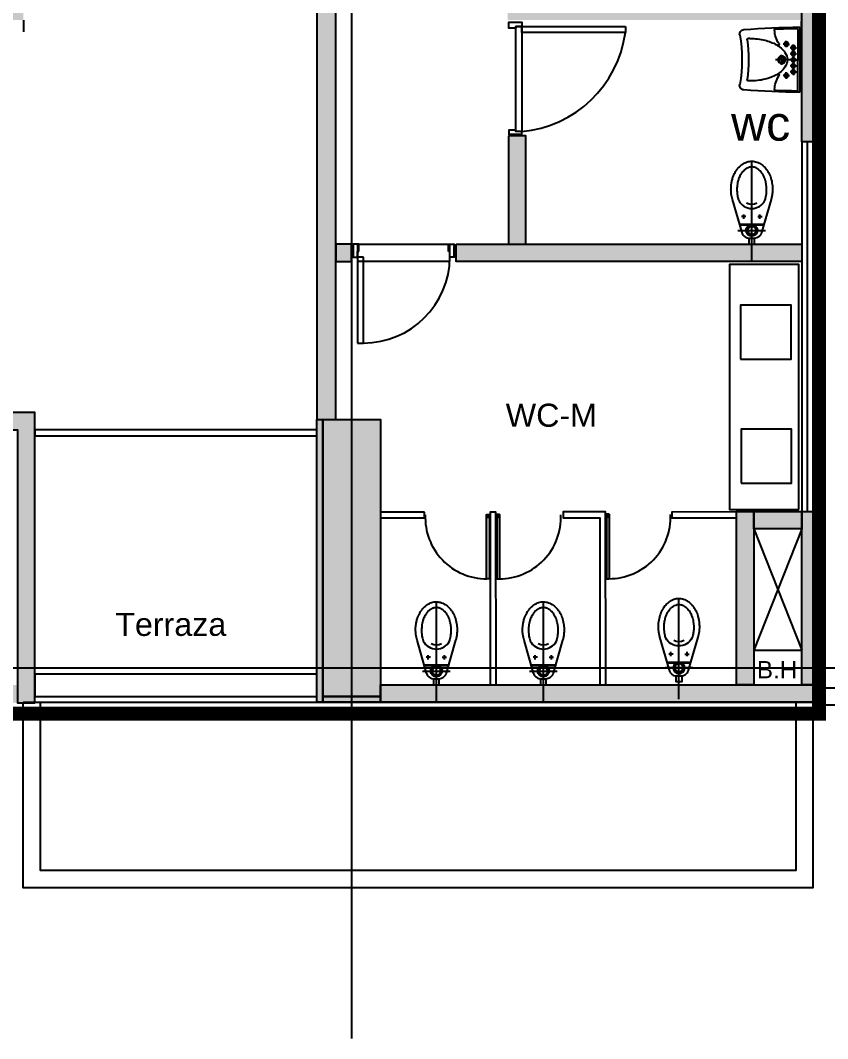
# Model space of a CAD drawing. Header units: metres. Extents: x 357 to 1031, y 43 to 2905.
# Drawn here: x 1016.62 to 1023.62, y 2472.12 to 2480.95 of the extents above; entities that cross this region are included whole.
import ezdxf
from ezdxf.lldxf.tags import DXFTag

# ---------------------------------------------------------------- set-up
doc = ezdxf.new("R2010")
doc.units = ezdxf.units.M
doc.linetypes.add('DASHED2', pattern=[9.525, 6.35, -3.175])
doc.linetypes.add('HIDDEN', pattern=[9.525, 6.35, -3.175])
doc.layers.add('-CN-GYD-TUBERIA PVC', color=96, linetype='PVC_LINE', lineweight=25)
doc.layers.add('GG_PISO 5', color=8, linetype='Continuous')
doc.layers.add('GG_PROYECCION', color=9, linetype='DASHED2')
doc.styles.get("Standard").update_dxf_attribs({"font": 'arial.ttf'})
tags = doc.linetypes.add('PVC_LINE', pattern='A,0.5,-0.2,["PVC",Standard,S=0.1,R=0,X=-0.1,Y=-0.05],-0.25', length=0.95).pattern_tags.tags
tags[6] = DXFTag(74, 10)

# ---------------------------------------------------------------- blocks, each defined once
blk = doc.blocks.new('lav discapacitados')
for p, q in [((0.1353, 0.125), (0.1353, 0.1399)), ((0.5032, 0.125), (0.5032, 0.1399)), ((0.1828, -0.19), (0.1828, -0.1617)), ((0.3192, -0.15), (0.2762, -0.1495)), ((0.3192, -0.3174), (0.3192, -0.0964)), ((0.3192, -0.15), (0.3192, -0.1217)), ((0.3192, -0.15), (0.3625, -0.1495)), ((0.3192, -0.15), (0.3192, -0.1783)), ((0.4557, -0.19), (0.4557, -0.1617)), ((0.1828, -0.19), (0.1545, -0.19)), ((0.1828, -0.19), (0.1828, -0.2183)), ((0.1828, -0.19), (0.2111, -0.19)), ((0.2148, -0.2514), (0.1865, -0.2514)), ((0.2148, -0.2514), (0.2148, -0.2231)), ((0.2148, -0.2514), (0.2431, -0.2514)), ((0.2148, -0.2514), (0.2148, -0.2797)), ((0.267, -0.2514), (0.2387, -0.2514)), ((0.267, -0.2514), (0.267, -0.2231)), ((0.267, -0.2514), (0.2953, -0.2514)), ((0.267, -0.2514), (0.267, -0.2797)), ((0.3192, -0.2514), (0.2909, -0.2514)), ((0.3192, -0.2514), (0.3192, -0.2231)), ((0.3192, -0.2514), (0.3475, -0.2514)), ((0.3192, -0.2514), (0.3192, -0.2797)), ((0.3714, -0.2514), (0.3431, -0.2514)), ((0.3714, -0.2514), (0.3714, -0.2231)), ((0.3714, -0.2514), (0.3997, -0.2514)), ((0.3714, -0.2514), (0.3714, -0.2797)), ((0.4236, -0.2514), (0.3953, -0.2514)), ((0.4236, -0.2514), (0.4236, -0.2231)), ((0.4236, -0.2514), (0.4519, -0.2514)), ((0.4236, -0.2514), (0.4236, -0.2797)), ((0.4557, -0.19), (0.4274, -0.19)), ((0.4557, -0.19), (0.484, -0.19)), ((0.4557, -0.19), (0.4557, -0.2183)), ((0.0377, -0.3074), (0.6007, -0.3074)), ((0.0583, -0.2892), (0.3192, -0.2892)), ((0.5802, -0.2892), (0.3192, -0.2892))]:
    blk.add_line(p, q)
blk.add_lwpolyline([(0.1353, 0.125, 0.057771), (0.1504, -0.0053, 0.071436), (0.1891, -0.1043, 0.106424), (0.2552, -0.1783, 0.158971), (0.3192, -0.1992, 0.158971)], format="xyb")
at = {"linetype": 'Continuous'}
for centre in [(0.1828, -0.19), (0.4557, -0.19), (0.2148, -0.2514), (0.267, -0.2514), (0.3714, -0.2514), (0.4236, -0.2514)]:
    blk.add_circle(centre, 0.0174, dxfattribs=at)
for centre, radius in [((0.3192, -0.15), 0.0325), ((0.3192, -0.15), 0.023), ((0.3192, -0.2514), 0.0174)]:
    blk.add_circle(centre, radius)
for centre, radius, start, end in [((5.7963, -0.3074), 5.7586, 175.15096, 180), ((0.0967, 0.1762), 0.0385, 79.48538, 175.15096), ((0.3192, 1.3749), 1.1807, 259.48538, 280.51462), ((0.5417, 0.1762), 0.0385, 4.84904, 100.51462), ((-5.1579, -0.3074), 5.7586, 0, 4.84904), ((0.1455, 0.1399), 0.0102, 81.99353, 180), ((0.3192, 1.3749), 1.237, 261.99353, 278.00647), ((-0.0664, 0.125), 0.5696, 346.77455, 0), ((0.4929, 0.1399), 0.0102, 0, 98.00647), ((0.1242, 0.0802), 0.3738, 330.43029, 346.77455), ((5.7963, -0.3074), 5.7483, 177.92069, 179.71619), ((0.062, -0.0992), 0.0102, 88.96035, 177.92069), ((0.0582, -0.3074), 0.2185, 56.42947, 88.96035), ((0.1846, -0.1168), 0.0102, 236.42947, 31.59131), ((0.2442, 0.0121), 0.2358, 306.13117, 330.43029), ((0.4538, -0.1168), 0.0102, 148.40869, 303.57053), ((0.5802, -0.3074), 0.2185, 91.03965, 123.57053), ((0.5765, -0.0992), 0.0102, 2.07931, 91.03965), ((-5.1579, -0.3074), 5.7483, 0.28381, 2.07931), ((0.3192, -0.0906), 0.1086, 270, 306.13117), ((0.0583, -0.2789), 0.0102, 179.71619, 270), ((0.5802, -0.2789), 0.0102, 270, 0.28381)]:
    blk.add_arc(centre, radius, start, end)

msp = doc.modelspace()

# ---------------------------------------------------------------- hatches: boundary and pattern name
at = {"layer": 'GG_PISO 5'}
h = msp.add_hatch(color=256, dxfattribs=at)
h.paths.add_polyline_path([(1003.7434, 2527.915), (1003.2434, 2527.915), (1003.2434, 2529.415), (1003.7434, 2529.415)])
h.paths.add_polyline_path([(996.2434, 2527.915), (995.7434, 2527.915), (995.7434, 2529.415), (996.2434, 2529.415)])
h.paths.add_polyline_path([(1019.741, 2527.915), (1019.241, 2527.915), (1019.241, 2529.415), (1019.741, 2529.415)])
h.paths.add_polyline_path([(1012.2434, 2527.915), (1011.7434, 2527.915), (1011.7434, 2529.415), (1012.2434, 2529.415)])
h.paths.add_polyline_path([(1020.241, 2519.3901), (1020.241, 2518.8901), (1018.741, 2518.8901), (1018.741, 2519.3901)])
h.paths.add_polyline_path([(1004.2434, 2519.3901), (1004.2434, 2518.8901), (1002.7434, 2518.8901), (1002.7434, 2519.3901)])
h.paths.add_polyline_path([(1011.2434, 2519.3901), (1011.2434, 2518.8901), (1012.7434, 2518.8901), (1012.7434, 2519.3901)])
h.paths.add_polyline_path([(995.2434, 2519.3901), (995.2434, 2518.8901), (996.7434, 2518.8901), (996.7434, 2519.3901)])
h.paths.add_polyline_path([(1020.241, 2511.3901), (1020.241, 2510.8901), (1018.741, 2510.8901), (1018.741, 2511.3901)])
h.paths.add_polyline_path([(1004.2434, 2511.3901), (1004.2434, 2510.8901), (1002.7434, 2510.8901), (1002.7434, 2511.3901)])
h.paths.add_polyline_path([(1011.2434, 2511.3901), (1011.2434, 2510.8901), (1012.7434, 2510.8901), (1012.7434, 2511.3901)])
h.paths.add_polyline_path([(995.2434, 2511.3901), (995.2434, 2510.8901), (996.7434, 2510.8901), (996.7434, 2511.3901)])
h.paths.add_polyline_path([(1020.241, 2501.2901), (1020.241, 2500.7901), (1018.741, 2500.7901), (1018.741, 2501.2901)])
h.paths.add_polyline_path([(1004.2434, 2501.2901), (1004.2434, 2500.7901), (1002.7434, 2500.7901), (1002.7434, 2501.2901)])
h.paths.add_polyline_path([(1011.2434, 2501.2901), (1011.2434, 2500.7901), (1012.7434, 2500.7901), (1012.7434, 2501.2901)])
h.paths.add_polyline_path([(995.2434, 2501.2901), (995.2434, 2500.7901), (996.7434, 2500.7901), (996.7434, 2501.2901)])
h.paths.add_polyline_path([(1020.241, 2493.2901), (1020.241, 2492.7901), (1018.741, 2492.7901), (1018.741, 2493.2901)])
h.paths.add_polyline_path([(1004.2434, 2493.2901), (1004.2434, 2492.7901), (1002.7434, 2492.7901), (1002.7434, 2493.2901)])
h.paths.add_polyline_path([(1011.2434, 2493.2901), (1011.2434, 2492.7901), (1012.7434, 2492.7901), (1012.7434, 2493.2901)])
h.paths.add_polyline_path([(995.2434, 2493.2901), (995.2434, 2492.7901), (996.7434, 2492.7901), (996.7434, 2493.2901)])
h.paths.add_polyline_path([(1012.2433, 2483.6125), (1011.7433, 2483.6125), (1011.7434, 2482.1172), (1012.2434, 2482.1172)])
h.paths.add_polyline_path([(1018.3458, 2483.6151), (1019.8458, 2483.6151), (1019.8458, 2483.1151), (1018.3458, 2483.1151)])
h.paths.add_polyline_path([(996.2434, 2482.1149), (996.2434, 2483.6149), (995.7434, 2483.6149), (995.7434, 2482.1149)])
h.paths.add_polyline_path([(1003.7434, 2482.1149), (1003.7434, 2483.6149), (1003.2434, 2483.6149), (1003.2434, 2482.1149)])
h.paths.add_polyline_path([(1019.241, 2475.0901), (1019.241, 2477.4901), (1019.741, 2477.4901), (1019.741, 2475.0901)])
h.paths.add_polyline_path([(1011.7434, 2477.4901), (1011.7434, 2475.0901), (1012.2434, 2475.0901), (1012.2434, 2477.4901)])
h.paths.add_polyline_path([(1003.2434, 2477.4901), (1003.2434, 2475.0901), (1003.7434, 2475.0901), (1003.7434, 2477.4901)])
h.paths.add_polyline_path([(996.2434, 2477.4901), (996.2434, 2475.0901), (995.7434, 2475.0901), (995.7434, 2477.4901)])
at = {"layer": 'GG_PISO 5', "ltscale": 0.03}
h = msp.add_hatch(color=256, dxfattribs=at)
h.dxf.hatch_style = 1
h.paths.add_polyline_path([(1006.8031, 2482.1149), (1006.8031, 2482.2649), (1003.7434, 2482.2652), (1003.7434, 2482.1152)])
h.paths.add_polyline_path([(1003.3934, 2477.4911), (1003.3934, 2482.1158), (1003.2434, 2482.1158), (1003.2434, 2477.8565), (1003.2434, 2477.4911)])
h.paths.add_polyline_path([(1006.803, 2478.9404), (1006.653, 2478.9404), (1006.653, 2482.1149), (1006.803, 2482.1149)])
h.paths.add_polyline_path([(1005.4027, 2479.0904), (1005.403, 2477.4008), (1005.553, 2477.4008), (1005.5528, 2479.0904)])
h.paths.add_polyline_path([(1005.553, 2477.4008), (1005.703, 2477.4011), (1005.703, 2477.5511), (1005.553, 2477.5509)])
h.paths.add_polyline_path([(1006.803, 2477.5511), (1006.653, 2477.5511), (1006.653, 2476.9014), (1006.803, 2476.9014)])
h.paths.add_polyline_path([(1006.6031, 2477.4008), (1006.653, 2477.401), (1006.653, 2477.5511), (1006.6031, 2477.5509)])
h.paths.add_polyline_path([(1006.653, 2475.7013), (1006.653, 2475.2065), (1006.8031, 2475.2065), (1006.8031, 2475.7013)])
h.paths.add_polyline_path([(1003.2434, 2475.0564), (1006.8031, 2475.0564), (1006.8031, 2475.2065), (1003.7434, 2475.2065), (1003.7434, 2475.091), (1003.2434, 2475.091)])
h.paths.add_polyline_path([(1010.1188, 2477.5511), (1010.1188, 2477.4011), (1009.5523, 2477.4011), (1009.5523, 2475.0364), (1009.4023, 2475.0364), (1009.4023, 2477.5511)])
h.paths.add_polyline_path([(1012.6712, 2477.5511), (1012.6712, 2477.4011), (1012.2434, 2477.4011), (1012.2434, 2477.491), (1011.7434, 2477.491), (1011.7434, 2477.4011), (1011.3188, 2477.4011), (1011.3188, 2477.5511)])
h.paths.add_polyline_path([(1009.5523, 2475.0364), (1016.5949, 2475.0364), (1016.5949, 2475.1891), (1009.5523, 2475.1891)])
h.paths.add_polyline_path([(1014.8703, 2477.5511), (1014.8703, 2477.401), (1013.8712, 2477.401), (1013.8712, 2477.5511)])
h.paths.add_polyline_path([(1014.2957, 2475.1891), (1014.4458, 2475.1891), (1014.4458, 2477.401), (1014.2958, 2477.401), (1014.2958, 2477.4031), (1014.2957, 2475.1891), (1014.2957, 2475.1891)])
h.paths.add_polyline_path([(1016.0703, 2477.5511), (1016.0703, 2477.401), (1016.5949, 2477.401), (1016.5949, 2475.0364), (1016.7449, 2475.0364), (1016.7449, 2477.5511)])
h.paths.add_polyline_path([(1019.741, 2475.191), (1023.5422, 2475.191), (1023.5422, 2475.041), (1019.1909, 2475.0409), (1019.1909, 2477.4901), (1019.241, 2477.4901), (1019.241, 2475.0901), (1019.741, 2475.0901)])
h.paths.add_polyline_path([(1022.9763, 2476.6947), (1022.9763, 2475.191), (1022.8262, 2475.191), (1022.8262, 2476.6947)], flags=17)
h.paths.add_polyline_path([(1022.9763, 2476.6947), (1023.3921, 2476.6947), (1023.3921, 2476.5447), (1022.9763, 2476.5446)], flags=17)
h.paths.add_polyline_path([(1023.5422, 2476.6947), (1023.5422, 2475.191), (1023.3922, 2475.191), (1023.3921, 2476.6947)])
h.paths.add_polyline_path([(1019.3545, 2477.4898), (1019.3545, 2481.1026), (1019.1909, 2481.1026), (1019.1909, 2477.4904)])
h.paths.add_polyline_path([(1020.3974, 2479.0106), (1023.3921, 2479.0106), (1023.3921, 2478.8605), (1020.3974, 2478.8605)])
h.paths.add_polyline_path([(1020.8494, 2479.9498), (1020.8494, 2479.0106), (1020.9995, 2479.0106), (1020.9995, 2479.9498)])
h.paths.add_polyline_path([(1019.4911, 2479.0106), (1019.3545, 2479.0106), (1019.3545, 2478.8605), (1019.4911, 2478.8605)])
h.paths.add_polyline_path([(1023.5422, 2481.1026), (1023.5422, 2479.8988), (1023.3922, 2479.8988), (1023.3921, 2481.1026)])
h.paths.add_polyline_path([(1020.8431, 2481.1026), (1023.3921, 2481.1027), (1023.3921, 2480.9526), (1020.8431, 2480.9526)])
h.paths.add_polyline_path([(1020.8494, 2484.871), (1020.8494, 2483.3101), (1020.9995, 2483.3101), (1020.9994, 2484.871)])
h.paths.add_polyline_path([(1022.6142, 2484.8673), (1020.8494, 2484.8712), (1020.8494, 2485.0212), (1022.6151, 2485.0171)])
h.paths.add_polyline_path([(1018.3458, 2483.6167), (1014.6943, 2483.6166), (1014.6943, 2483.4666), (1018.3458, 2483.4667)])
h.paths.add_polyline_path([(1016.6449, 2481.1026), (1016.4949, 2481.1026), (1016.4948, 2482.4277), (1016.6449, 2482.4277)])
h.paths.add_polyline_path([(1016.4949, 2482.114), (1016.4949, 2482.2641), (1015.8612, 2482.2646), (1015.8612, 2482.1146)])
h.paths.add_polyline_path([(1014.9958, 2481.1027), (1014.8457, 2481.1027), (1014.8457, 2482.1145), (1014.9957, 2482.1145)])
h.paths.add_polyline_path([(1014.4072, 2482.1143), (1014.4072, 2482.2643), (1015.0612, 2482.2646), (1015.0612, 2482.1146)])
h.paths.add_polyline_path([(1013.0434, 2482.1145), (1013.0434, 2482.2646), (1013.6072, 2482.2649), (1013.6072, 2482.1149)])
h.paths.add_polyline_path([(1013.3466, 2481.1028), (1013.1966, 2481.1028), (1013.1965, 2482.1146), (1013.3465, 2482.1146)])
h.paths.add_polyline_path([(1009.9406, 2482.1192), (1009.9406, 2482.2692), (1011.7434, 2482.2649), (1011.7434, 2482.1149)])
h.paths.add_polyline_path([(1014.6942, 2483.6167), (1014.6945, 2486.3156), (1014.8447, 2486.3156), (1014.8444, 2483.6167)])
h.paths.add_polyline_path([(1022.7422, 2486.4656), (1014.6943, 2486.4656), (1014.6943, 2486.3156), (1022.7422, 2486.3156)])
h.paths.add_polyline_path([(1009.9412, 2481.1026), (1009.9412, 2480.9526), (1016.6449, 2480.9526), (1016.6449, 2481.1026)])
at = {"layer": 'GG_PISO 5'}
h = msp.add_hatch(color=256, dxfattribs=at)
edge = h.paths.add_edge_path()
edge.add_line((1020.6853, 2476.668), (1020.6853, 2476.1143))
edge.add_arc((1020.6809, 2476.1143), 0.00439, -89.99969, 0.00031, ccw=False)
edge.add_line((1020.6809, 2476.1099), (1020.6634, 2476.1099))
edge.add_arc((1020.6634, 2476.1143), 0.00439, 180.00031, 270.00031, ccw=False)
edge.add_line((1020.659, 2476.1143), (1020.659, 2476.6636))
edge.add_arc((1020.6634, 2476.6636), 0.00439, 90.00031, 180.00031, ccw=False)
edge.add_line((1020.6634, 2476.668), (1020.6853, 2476.668))
h = msp.add_hatch(color=256, dxfattribs=at)
edge = h.paths.add_edge_path()
edge.add_line((1020.7486, 2476.6685), (1020.7486, 2476.1148))
edge.add_arc((1020.753, 2476.1148), 0.00439, 179.99969, 269.99969)
edge.add_line((1020.753, 2476.1104), (1020.7705, 2476.1104))
edge.add_arc((1020.7705, 2476.1148), 0.00439, 269.99969, 359.99969)
edge.add_line((1020.7749, 2476.1148), (1020.7749, 2476.6641))
edge.add_arc((1020.7705, 2476.6641), 0.00439, 359.99969, 449.99969)
edge.add_line((1020.7705, 2476.6685), (1020.7486, 2476.6685))
h = msp.add_hatch(color=256, dxfattribs=at)
edge = h.paths.add_edge_path()
edge.add_line((1021.6987, 2476.6695), (1021.6987, 2476.1158))
edge.add_arc((1021.7031, 2476.1158), 0.00439, 179.99969, 269.99969)
edge.add_line((1021.7031, 2476.1114), (1021.7207, 2476.1114))
edge.add_arc((1021.7207, 2476.1158), 0.00439, 269.99969, 359.99969)
edge.add_line((1021.7251, 2476.1158), (1021.7251, 2476.6651))
edge.add_arc((1021.7207, 2476.6651), 0.00439, 359.99969, 449.99969)
edge.add_line((1021.7207, 2476.6695), (1021.6987, 2476.6695))

# ---------------------------------------------------------------- linework, layer by layer
at = {"layer": '-CN-GYD-TUBERIA PVC', "linetype": 'PVC_LINE', "ltscale": 10, "const_width": 0.01}
msp.add_lwpolyline([(1023.3835, 2480.6526), (1023.3835, 2480.944)], dxfattribs=at)
at = {"layer": 'GG_PISO 5'}
for p, q in [((1019.491, 2531.6847), (1019.491, 2472.1248)), ((1019.491, 2531.6847), (1019.491, 2472.1248)), ((1020.6656, 2476.6614), (1020.6656, 2476.6482)), ((1020.6875, 2476.6658), (1020.67, 2476.6658)), ((1020.6875, 2476.6438), (1020.6875, 2476.6658)), ((1020.6875, 2476.6658), (1020.6875, 2476.6131)), ((1020.6919, 2476.6658), (1020.6875, 2476.6658)), ((1020.6919, 2476.6131), (1020.6919, 2476.6658)), ((1020.742, 2476.6136), (1020.742, 2476.6663)), ((1020.742, 2476.6663), (1020.7464, 2476.6663)), ((1020.7464, 2476.6663), (1020.764, 2476.6663)), ((1020.7464, 2476.6443), (1020.7464, 2476.6663)), ((1020.7464, 2476.6663), (1020.7464, 2476.6136)), ((1020.7684, 2476.6619), (1020.7684, 2476.6487)), ((1021.6921, 2476.6146), (1021.6921, 2476.6673)), ((1021.6921, 2476.6673), (1021.6965, 2476.6673)), ((1021.6965, 2476.6673), (1021.7141, 2476.6673)), ((1021.6965, 2476.6453), (1021.6965, 2476.6673)), ((1021.6965, 2476.6673), (1021.6965, 2476.6146)), ((1021.7185, 2476.6629), (1021.7185, 2476.6497)), ((1020.67, 2476.6438), (1020.6875, 2476.6438)), ((1020.6875, 2476.6131), (1020.6919, 2476.6131)), ((1020.7464, 2476.6136), (1020.742, 2476.6136)), ((1020.764, 2476.6443), (1020.7464, 2476.6443)), ((1021.6965, 2476.6146), (1021.6921, 2476.6146)), ((1021.7141, 2476.6453), (1021.6965, 2476.6453)), ((1023.3921, 2476.5447), (1022.9763, 2475.491)), ((1022.9763, 2476.5446), (1023.3921, 2475.4911)), ((993.7238, 2475.3401), (1025.5262, 2475.3401))]:
    msp.add_line(p, q, dxfattribs=at)
at = {"layer": 'GG_PISO 5', "extrusion": (-1.55665e-06, -4.47371e-06, 1)}
for p, q in [((1022.9077, 2479.2502, 0), (1022.8702, 2479.2502, 0)), ((1022.8889, 2479.2315, 0), (1022.8889, 2479.2689, 0)), ((1023.0102, 2479.2502, 0), (1023.0477, 2479.2502, 0)), ((1023.0289, 2479.2315, 0), (1023.0289, 2479.2689, 0)), ((1023.0619, 2479.1802, 0), (1022.856, 2479.1802, 0)), ((1022.9352, 2479.1742, 0), (1022.8576, 2479.1742, 0)), ((1023.0603, 2479.1742, 0), (1022.9827, 2479.1742, 0)), ((1020.1742, 2475.431, 0), (1020.1368, 2475.431, 0)), ((1020.1555, 2475.4122, 0), (1020.1555, 2475.4497, 0)), ((1020.2768, 2475.431, 0), (1020.3142, 2475.431, 0)), ((1020.2955, 2475.4122, 0), (1020.2955, 2475.4497, 0)), ((1021.1015, 2475.431, 0), (1021.064, 2475.431, 0)), ((1021.0827, 2475.4122, 0), (1021.0827, 2475.4497, 0)), ((1021.204, 2475.431, 0), (1021.2415, 2475.431, 0)), ((1021.2227, 2475.4122, 0), (1021.2227, 2475.4497, 0)), ((1020.3284, 2475.361, 0), (1020.1225, 2475.361, 0)), ((1020.2017, 2475.355, 0), (1020.1242, 2475.355, 0)), ((1020.3268, 2475.355, 0), (1020.2492, 2475.355, 0)), ((1021.2557, 2475.361, 0), (1021.0498, 2475.361, 0)), ((1021.129, 2475.355, 0), (1021.0514, 2475.355, 0)), ((1021.254, 2475.355, 0), (1021.1765, 2475.355, 0))]:
    msp.add_line(p, q, dxfattribs=at)
at = {"layer": 'GG_PISO 5', "extrusion": (1.55665e-06, -4.47371e-06, 1)}
for p, q in [((1022.2763, 2475.4581, 0), (1022.2389, 2475.4581, 0)), ((1022.2576, 2475.4393, 0), (1022.2576, 2475.4768, 0)), ((1022.3789, 2475.4581, 0), (1022.4163, 2475.4581, 0)), ((1022.3976, 2475.4393, 0), (1022.3976, 2475.4768, 0)), ((1022.2246, 2475.3881, 0), (1022.4306, 2475.3881, 0)), ((1022.2263, 2475.3821, 0), (1022.3039, 2475.3821, 0)), ((1022.3513, 2475.3821, 0), (1022.4289, 2475.3821, 0))]:
    msp.add_line(p, q, dxfattribs=at)
at = {"layer": 'GG_PISO 5', "ltscale": 5, "const_width": 0.1199}
msp.add_lwpolyline([(991.9498, 2529.416), (1023.5422, 2529.416), (1023.5422, 2474.941), (991.9498, 2474.941)], close=True, dxfattribs=at)
at = {"layer": 'GG_PISO 5'}
for points in [[(1019.3545, 2477.4898), (1019.3545, 2481.1026), (1019.1909, 2481.1026), (1019.1909, 2477.4904)], [(1023.5422, 2481.1026), (1023.5422, 2479.8988), (1023.3922, 2479.8988), (1023.3921, 2481.1026)], [(1020.9141, 2480.8962), (1020.9648, 2480.8962), (1020.9648, 2479.9871), (1020.9141, 2479.9871)], [(1020.8494, 2479.9498), (1020.8494, 2479.0106), (1020.9995, 2479.0106), (1020.9995, 2479.9498)], [(1023.3921, 2476.6947), (1023.4421, 2476.6947), (1023.4421, 2479.8988), (1023.3921, 2479.8988)], [(1019.4911, 2479.0106), (1019.3545, 2479.0106), (1019.3545, 2478.8605), (1019.4911, 2478.8605)], [(1019.5418, 2479.0093), (1019.5418, 2478.8642), (1020.3428, 2478.8642), (1020.3428, 2479.0093)], [(1020.3974, 2479.0106), (1023.3921, 2479.0106), (1023.3921, 2478.8605), (1020.3974, 2478.8605)], [(1023.3663, 2476.7101), (1023.3663, 2478.835), (1022.7663, 2478.835), (1022.7663, 2476.7101)], [(1022.8616, 2478.015), (1023.2994, 2478.015), (1023.2994, 2478.4821), (1022.8616, 2478.4821)], [(1016.0703, 2477.5511), (1016.0703, 2477.401), (1016.5949, 2477.401), (1016.5949, 2475.0364), (1016.7449, 2475.0364), (1016.7449, 2477.5511)], [(1019.241, 2475.041), (1019.1909, 2475.0409), (1019.1909, 2477.4901), (1019.241, 2477.4901)], [(1019.241, 2475.0901), (1019.241, 2477.4901), (1019.741, 2477.4901), (1019.741, 2475.0901)], [(1019.1909, 2477.351), (1019.1909, 2477.401), (1016.7449, 2477.401), (1016.7449, 2477.351)], [(1022.8667, 2476.9392), (1023.3045, 2476.9392), (1023.3045, 2477.4062), (1022.8667, 2477.4062)], [(1020.1238, 2476.689), (1019.741, 2476.688), (1019.741, 2476.6379), (1019.741, 2476.6379), (1019.741, 2476.6379), (1020.1238, 2476.6389)], [(1020.743, 2475.191), (1020.742, 2476.6889), (1020.6919, 2476.6889), (1020.6919, 2476.6389), (1020.6919, 2476.6389), (1020.6929, 2475.191)], [(1021.693, 2475.191), (1021.6921, 2476.6896), (1021.3242, 2476.6896), (1021.3242, 2476.6396), (1021.642, 2476.6396), (1021.643, 2475.191)], [(1022.8262, 2476.6896), (1022.266, 2476.6886), (1022.266, 2476.6385), (1022.6581, 2476.6385), (1022.6581, 2476.6385), (1022.8262, 2476.6395)], [(1022.9763, 2476.6947), (1022.9763, 2475.191), (1022.8262, 2475.191), (1022.8262, 2476.6947)], [(1022.9763, 2476.6947), (1023.3921, 2476.6947), (1023.3921, 2476.5447), (1022.9763, 2476.5446)], [(1023.5422, 2476.6947), (1023.5422, 2475.191), (1023.3922, 2475.191), (1023.3921, 2476.6947)], [(1022.9763, 2476.5446), (1022.9762, 2475.491), (1023.3921, 2475.4911), (1023.3922, 2476.5446)], [(1019.1909, 2475.091), (1019.1909, 2475.2839), (1016.7449, 2475.2839), (1016.7449, 2475.091)], [(1019.741, 2475.191), (1023.5422, 2475.191), (1023.5422, 2475.041), (1019.741, 2475.041)], [(1031.0199, 2475.016), (1023.5422, 2475.016), (1023.5422, 2475.1661), (1031.0199, 2475.1661)], [(1019.241, 2475.041), (1019.241, 2475.091), (1019.741, 2475.091), (1019.741, 2475.041)], [(1016.6454, 2475.041), (1023.4894, 2475.041), (1023.4894, 2473.4308), (1016.6454, 2473.4308)], [(1016.6454, 2475.041), (1023.4894, 2475.041), (1023.4894, 2473.4308), (1016.6454, 2473.4308)], [(1016.7954, 2475.041), (1023.3394, 2475.041), (1023.3394, 2473.5808), (1016.7954, 2473.5808)], [(1016.7954, 2475.041), (1023.3394, 2475.041), (1023.3394, 2473.5808), (1016.7954, 2473.5808)]]:
    msp.add_lwpolyline(points, close=True, dxfattribs=at)
for points in [[(1020.9141, 2480.8835), (1020.8523, 2480.8835), (1020.8523, 2480.9342), (1020.9648, 2480.9342), (1020.9648, 2480.8962), (1020.9141, 2480.8962), (1020.9141, 2480.8835)], [(1020.9141, 2479.9998), (1020.8523, 2479.9998), (1020.8523, 2479.9609), (1020.9648, 2479.9609), (1020.9648, 2479.9871), (1020.9141, 2479.9871), (1020.9141, 2479.9998)], [(1020.9521, 2479.9498), (1020.9521, 2479.9609), (1020.8649, 2479.9609), (1020.8649, 2479.9498)], [(1019.4911, 2478.9105), (1019.5038, 2478.9105), (1019.5038, 2478.9977), (1019.4911, 2478.9977)], [(1019.5545, 2478.9486), (1019.5545, 2479.0103), (1019.5038, 2479.0103), (1019.5038, 2478.8978), (1019.5418, 2478.8978), (1019.5418, 2478.9486), (1019.5545, 2478.9486)], [(1020.3301, 2478.9486), (1020.3301, 2479.0103), (1020.3808, 2479.0103), (1020.3808, 2478.8978), (1020.3428, 2478.8978), (1020.3428, 2478.9486), (1020.3301, 2478.9486)], [(1020.3935, 2478.9105), (1020.3808, 2478.9105), (1020.3808, 2478.9977), (1020.3935, 2478.9977)]]:
    msp.add_lwpolyline(points, dxfattribs=at)
at = {"layer": 'GG_PISO 5', "linetype": 'HIDDEN'}
for points in [[(1020.9648, 2480.8455), (1020.9648, 2480.8962), (1021.8634, 2480.8962), (1021.8634, 2480.8455)], [(1019.5925, 2478.8978), (1019.5418, 2478.8978), (1019.5418, 2478.1537), (1019.5925, 2478.1537)]]:
    msp.add_lwpolyline(points, close=True, dxfattribs=at)
at = {"layer": 'GG_PISO 5', "extrusion": (-1.55665e-06, -4.47371e-06, 1), "flags": 128}
for points, elevation in [([(1023.1261, 2479.3976), (1023.0431, 2479.1116, -0.016701), (1023.0417, 2479.1071, -0.022806), (1023.0393, 2479.1012, -0.021821), (1023.0365, 2479.0958, -0.034751), (1023.0312, 2479.0876, -0.036571), (1023.0244, 2479.08, -0.043988), (1023.0149, 2479.0722, -0.052185), (1023.002, 2479.0653, -0.082496), (1022.9797, 2479.0603, -0.014668), (1022.9756, 2479.0601), (1022.9423, 2479.0601, -0.083909), (1022.9193, 2479.064, -0.098699), (1022.8957, 2479.0779, -0.082496), (1022.8813, 2479.0958, -0.052185), (1022.8755, 2479.1091, -0.009147), (1022.8748, 2479.1116), (1022.7918, 2479.3976, -0.038438), (1022.7816, 2479.4464, -0.03221), (1022.7789, 2479.488, -0.004356), (1022.779, 2479.4937, -0.034754), (1022.7829, 2479.5386, -0.021818), (1022.7885, 2479.5663, -0.013779), (1022.7933, 2479.5836, -0.009024), (1022.7961, 2479.5921, -0.022804), (1022.8046, 2479.6133, -0.021821), (1022.8145, 2479.6328, -0.031515), (1022.8316, 2479.6592, -0.003233), (1022.8332, 2479.6612, -0.036571), (1022.852, 2479.6825, -0.043988), (1022.8784, 2479.704, -0.02205), (1022.893, 2479.713, -0.030103), (1022.9077, 2479.7201, -0.082496), (1022.951, 2479.7299, -0.014666), (1022.9589, 2479.7301, -0.083908), (1023.0035, 2479.7226, -0.043384), (1023.0249, 2479.713, -0.055079), (1023.0596, 2479.6883, -0.050815), (1023.0862, 2479.6592, -0.03155), (1023.1034, 2479.6328, -0.052186), (1023.1241, 2479.585, -0.001468), (1023.1246, 2479.5836, -0.042516), (1023.1362, 2479.5297, -0.03221), (1023.1389, 2479.488, -0.004357), (1023.1389, 2479.4824, -0.034752), (1023.135, 2479.4375, -0.02182), (1023.1293, 2479.4098, -0.009707), (1023.1261, 2479.3976)], -0.0126), ([(1022.9589, 2479.6802, 0.014666), (1022.9539, 2479.68, 0.082496), (1022.9266, 2479.6738, 0.044795), (1022.913, 2479.6668, 0.007375), (1022.9093, 2479.6644, 0.043988), (1022.889, 2479.6478, 0.036571), (1022.8745, 2479.6315, 0.018877), (1022.8681, 2479.6223, 0.015864), (1022.861, 2479.6107, 0.021821), (1022.8526, 2479.5941, 0.022804), (1022.8453, 2479.576, 0.01791), (1022.8408, 2479.5614, 0.004894), (1022.8393, 2479.5556, 0.021818), (1022.8341, 2479.5298, 0.034754), (1022.8305, 2479.4879, 0.004356), (1022.8304, 2479.4826, 0.03221), (1022.8329, 2479.4437, 0.03362), (1022.8408, 2479.4039, 0.010353), (1022.8433, 2479.3954, 0.008488), (1022.8456, 2479.3885)], -0.0127), ([(1023.0723, 2479.3885, 0.000935), (1023.0726, 2479.3892, 0.017908), (1023.0771, 2479.4039, 0.004894), (1023.0786, 2479.4096, 0.02182), (1023.0838, 2479.4355, 0.034752), (1023.0874, 2479.4773, 0.004357), (1023.0875, 2479.4826, 0.03221), (1023.085, 2479.5215, 0.033619), (1023.0771, 2479.5614, 0.010353), (1023.0746, 2479.5699, 0.052186), (1023.0569, 2479.6107, 0.015899), (1023.0498, 2479.6223, 0.066511), (1023.0241, 2479.6523, 0.040373), (1023.0049, 2479.6668, 0.058094), (1022.9871, 2479.6754, 0.083908), (1022.9589, 2479.6802)], -0.0127), ([(1020.3926, 2475.5784), (1020.3096, 2475.2924, -0.016701), (1020.3082, 2475.2879, -0.022806), (1020.3058, 2475.282, -0.021821), (1020.3031, 2475.2765, -0.034751), (1020.2977, 2475.2684, -0.036571), (1020.2909, 2475.2608, -0.043988), (1020.2814, 2475.253, -0.052185), (1020.2686, 2475.2461, -0.082496), (1020.2462, 2475.241, -0.014668), (1020.2421, 2475.2409), (1020.2088, 2475.2409, -0.083909), (1020.1858, 2475.2448, -0.098699), (1020.1622, 2475.2587, -0.082496), (1020.1478, 2475.2765, -0.052185), (1020.1421, 2475.2899, -0.009147), (1020.1413, 2475.2924), (1020.0583, 2475.5784, -0.038438), (1020.0481, 2475.6271, -0.03221), (1020.0455, 2475.6688, -0.004356), (1020.0455, 2475.6745, -0.034754), (1020.0494, 2475.7194, -0.021818), (1020.055, 2475.7471, -0.013779), (1020.0598, 2475.7643, -0.009024), (1020.0627, 2475.7729, -0.022804), (1020.0711, 2475.7941, -0.021821), (1020.081, 2475.8136, -0.031515), (1020.0982, 2475.84, -0.003233), (1020.0997, 2475.842, -0.036571), (1020.1185, 2475.8632, -0.043988), (1020.1449, 2475.8848, -0.02205), (1020.1595, 2475.8938, -0.030103), (1020.1742, 2475.9008, -0.082496), (1020.2175, 2475.9107, -0.014666), (1020.2255, 2475.9109, -0.083908), (1020.27, 2475.9034, -0.043384), (1020.2914, 2475.8938, -0.055079), (1020.3262, 2475.869, -0.050815), (1020.3527, 2475.84, -0.03155), (1020.3699, 2475.8135, -0.052186), (1020.3906, 2475.7657, -0.001468), (1020.3911, 2475.7643, -0.042516), (1020.4028, 2475.7105, -0.03221), (1020.4055, 2475.6688, -0.004357), (1020.4054, 2475.6632, -0.034752), (1020.4015, 2475.6183, -0.02182), (1020.3959, 2475.5905, -0.009707), (1020.3926, 2475.5784)], -0.0126), ([(1021.3199, 2475.5784), (1021.2369, 2475.2924, -0.016701), (1021.2355, 2475.2879, -0.022806), (1021.2331, 2475.282, -0.021821), (1021.2303, 2475.2765, -0.034751), (1021.225, 2475.2684, -0.036571), (1021.2182, 2475.2608, -0.043988), (1021.2087, 2475.253, -0.052185), (1021.1958, 2475.2461, -0.082496), (1021.1735, 2475.241, -0.014668), (1021.1693, 2475.2409), (1021.1361, 2475.2409, -0.083909), (1021.1131, 2475.2448, -0.098699), (1021.0895, 2475.2587, -0.082496), (1021.0751, 2475.2765, -0.052185), (1021.0693, 2475.2899, -0.009147), (1021.0686, 2475.2924), (1020.9856, 2475.5784, -0.038438), (1020.9754, 2475.6271, -0.03221), (1020.9727, 2475.6688, -0.004356), (1020.9728, 2475.6745, -0.034754), (1020.9767, 2475.7194, -0.021818), (1020.9823, 2475.7471, -0.013779), (1020.9871, 2475.7643, -0.009024), (1020.9899, 2475.7729, -0.022804), (1020.9984, 2475.7941, -0.021821), (1021.0083, 2475.8136, -0.031515), (1021.0254, 2475.84, -0.003233), (1021.0269, 2475.842, -0.036571), (1021.0458, 2475.8632, -0.043988), (1021.0722, 2475.8848, -0.02205), (1021.0868, 2475.8938, -0.030103), (1021.1015, 2475.9008, -0.082496), (1021.1448, 2475.9107, -0.014666), (1021.1527, 2475.9109, -0.083908), (1021.1972, 2475.9034, -0.043384), (1021.2187, 2475.8938, -0.055079), (1021.2534, 2475.869, -0.050815), (1021.28, 2475.84, -0.03155), (1021.2972, 2475.8135, -0.052186), (1021.3179, 2475.7657, -0.001468), (1021.3183, 2475.7643, -0.042516), (1021.33, 2475.7105, -0.03221), (1021.3327, 2475.6688, -0.004357), (1021.3327, 2475.6632, -0.034752), (1021.3288, 2475.6183, -0.02182), (1021.3231, 2475.5905, -0.009707), (1021.3199, 2475.5784)], -0.0126), ([(1020.2255, 2475.861, 0.014666), (1020.2205, 2475.8608, 0.082496), (1020.1931, 2475.8546, 0.044795), (1020.1795, 2475.8476, 0.007375), (1020.1758, 2475.8451, 0.043988), (1020.1555, 2475.8286, 0.036571), (1020.1411, 2475.8123, 0.018877), (1020.1346, 2475.8031, 0.015864), (1020.1276, 2475.7915, 0.021821), (1020.1191, 2475.7749, 0.022804), (1020.1119, 2475.7568, 0.01791), (1020.1074, 2475.7421, 0.004894), (1020.1059, 2475.7364, 0.021818), (1020.1006, 2475.7105, 0.034754), (1020.097, 2475.6687, 0.004356), (1020.0969, 2475.6634, 0.03221), (1020.0994, 2475.6245, 0.03362), (1020.1074, 2475.5846, 0.010353), (1020.1098, 2475.5761, 0.008488), (1020.1121, 2475.5692)], -0.0127), ([(1020.3388, 2475.5692, 0.000935), (1020.3391, 2475.57, 0.017908), (1020.3436, 2475.5846, 0.004894), (1020.3451, 2475.5904, 0.02182), (1020.3503, 2475.6162, 0.034752), (1020.354, 2475.6581, 0.004357), (1020.354, 2475.6634, 0.03221), (1020.3515, 2475.7023, 0.033619), (1020.3436, 2475.7421, 0.010353), (1020.3411, 2475.7506, 0.052186), (1020.3234, 2475.7915, 0.015899), (1020.3164, 2475.8031, 0.066511), (1020.2906, 2475.8331, 0.040373), (1020.2715, 2475.8476, 0.058094), (1020.2536, 2475.8562, 0.083908), (1020.2255, 2475.861)], -0.0127), ([(1021.1527, 2475.861, 0.014666), (1021.1477, 2475.8608, 0.082496), (1021.1204, 2475.8546, 0.044795), (1021.1068, 2475.8476, 0.007375), (1021.1031, 2475.8451, 0.043988), (1021.0828, 2475.8286, 0.036571), (1021.0683, 2475.8123, 0.018877), (1021.0618, 2475.8031, 0.015864), (1021.0548, 2475.7915, 0.021821), (1021.0464, 2475.7749, 0.022804), (1021.0391, 2475.7568, 0.01791), (1021.0346, 2475.7421, 0.004894), (1021.0331, 2475.7364, 0.021818), (1021.0279, 2475.7105, 0.034754), (1021.0242, 2475.6687, 0.004356), (1021.0242, 2475.6634, 0.03221), (1021.0267, 2475.6245, 0.03362), (1021.0346, 2475.5846, 0.010353), (1021.0371, 2475.5761, 0.008488), (1021.0394, 2475.5692)], -0.0127), ([(1021.2661, 2475.5692, 0.000935), (1021.2663, 2475.57, 0.017908), (1021.2709, 2475.5846, 0.004894), (1021.2723, 2475.5904, 0.02182), (1021.2776, 2475.6162, 0.034752), (1021.2812, 2475.6581, 0.004357), (1021.2813, 2475.6634, 0.03221), (1021.2788, 2475.7023, 0.033619), (1021.2709, 2475.7421, 0.010353), (1021.2684, 2475.7506, 0.052186), (1021.2507, 2475.7915, 0.015899), (1021.2436, 2475.8031, 0.066511), (1021.2179, 2475.8331, 0.040373), (1021.1987, 2475.8476, 0.058094), (1021.1809, 2475.8562, 0.083908), (1021.1527, 2475.861)], -0.0127)]:
    msp.add_lwpolyline(points, format="xyb", dxfattribs=dict(at, elevation=elevation))
at = {"layer": 'GG_PISO 5', "linetype": 'HIDDEN', "ltscale": 0.25, "extrusion": (-1.55665e-06, -4.47371e-06, 1), "elevation": -0.0127}
for points in [[(1022.9589, 2478.8602), (1022.9589, 2479.7302)], [(1022.8389, 2479.1302), (1023.0789, 2479.1302)], [(1020.2255, 2475.041), (1020.2255, 2475.911)], [(1021.1527, 2475.041), (1021.1527, 2475.911)], [(1020.1055, 2475.311), (1020.3455, 2475.311)], [(1021.0327, 2475.311), (1021.2727, 2475.311)]]:
    msp.add_lwpolyline(points, dxfattribs=at)
at = {"layer": 'GG_PISO 5', "extrusion": (-1.55665e-06, -4.47371e-06, 1), "elevation": -0.0127}
for points in [[(1022.9839, 2479.0602), (1022.9339, 2479.0602), (1022.9339, 2479.0102), (1022.9839, 2479.0102)], [(1020.2505, 2475.241), (1020.2005, 2475.241), (1020.2005, 2475.191), (1020.2505, 2475.191)], [(1021.1777, 2475.241), (1021.1277, 2475.241), (1021.1277, 2475.191), (1021.1777, 2475.191)]]:
    msp.add_lwpolyline(points, close=True, dxfattribs=at)
at = {"layer": 'GG_PISO 5'}
for points in [[(1020.6853, 2476.668), (1020.6853, 2476.1143, -0.414214), (1020.6809, 2476.1099), (1020.6634, 2476.1099, -0.414214), (1020.659, 2476.1143), (1020.659, 2476.6636, -0.414214), (1020.6634, 2476.668)], [(1020.7486, 2476.6685), (1020.7486, 2476.1148, 0.414214), (1020.753, 2476.1104), (1020.7705, 2476.1104, 0.414214), (1020.7749, 2476.1148), (1020.7749, 2476.6641, 0.414214), (1020.7705, 2476.6685)], [(1021.6987, 2476.6695), (1021.6987, 2476.1158, 0.414214), (1021.7031, 2476.1114), (1021.7207, 2476.1114, 0.414214), (1021.7251, 2476.1158), (1021.7251, 2476.6651, 0.414214), (1021.7207, 2476.6695)]]:
    msp.add_lwpolyline(points, format="xyb", close=True, dxfattribs=at)
at = {"layer": 'GG_PISO 5', "extrusion": (1.55665e-06, -4.47371e-06, 1), "flags": 128}
for points, elevation in [([(1022.1605, 2475.6054), (1022.2435, 2475.3195, 0.016701), (1022.2449, 2475.315, 0.022806), (1022.2472, 2475.3091, 0.021821), (1022.25, 2475.3036, 0.034751), (1022.2554, 2475.2955, 0.036571), (1022.2621, 2475.2879, 0.043988), (1022.2717, 2475.2801, 0.052185), (1022.2845, 2475.2732, 0.082496), (1022.3069, 2475.2681, 0.014668), (1022.311, 2475.268), (1022.3443, 2475.268, 0.083909), (1022.3673, 2475.2719, 0.098699), (1022.3909, 2475.2858, 0.082496), (1022.4052, 2475.3036, 0.052185), (1022.411, 2475.317, 0.009147), (1022.4118, 2475.3195), (1022.4948, 2475.6054, 0.038438), (1022.5049, 2475.6542, 0.03221), (1022.5076, 2475.6959, 0.004356), (1022.5076, 2475.7016, 0.034754), (1022.5037, 2475.7464, 0.021818), (1022.498, 2475.7742, 0.013779), (1022.4932, 2475.7914, 0.009024), (1022.4904, 2475.8, 0.022804), (1022.482, 2475.8212, 0.021821), (1022.4721, 2475.8407, 0.031515), (1022.4549, 2475.8671, 0.003233), (1022.4534, 2475.8691, 0.036571), (1022.4346, 2475.8903, 0.043988), (1022.4081, 2475.9119, 0.02205), (1022.3936, 2475.9209, 0.030103), (1022.3789, 2475.9279, 0.082496), (1022.3356, 2475.9378, 0.014666), (1022.3276, 2475.938, 0.083908), (1022.2831, 2475.9305, 0.043384), (1022.2617, 2475.9209, 0.055079), (1022.2269, 2475.8961, 0.050815), (1022.2003, 2475.8671, 0.03155), (1022.1831, 2475.8406, 0.052186), (1022.1624, 2475.7928, 0.001468), (1022.162, 2475.7914, 0.042516), (1022.1503, 2475.7376, 0.03221), (1022.1476, 2475.6959, 0.004357), (1022.1477, 2475.6902, 0.034752), (1022.1516, 2475.6454, 0.02182), (1022.1572, 2475.6176, 0.009707), (1022.1605, 2475.6054)], -0.0094), ([(1022.2143, 2475.5963, -0.000935), (1022.214, 2475.5971, -0.017908), (1022.2095, 2475.6117, -0.004894), (1022.208, 2475.6175, -0.02182), (1022.2028, 2475.6433, -0.034752), (1022.1991, 2475.6852, -0.004357), (1022.1991, 2475.6905, -0.03221), (1022.2016, 2475.7293, -0.033619), (1022.2095, 2475.7692, -0.010353), (1022.212, 2475.7777, -0.052186), (1022.2297, 2475.8186, -0.015899), (1022.2367, 2475.8302, -0.066511), (1022.2624, 2475.8602, -0.040373), (1022.2816, 2475.8747, -0.058094), (1022.2995, 2475.8833, -0.083908), (1022.3276, 2475.8881)], -0.0095), ([(1022.3276, 2475.8881, -0.014666), (1022.3326, 2475.8879, -0.082496), (1022.36, 2475.8817, -0.044795), (1022.3736, 2475.8747, -0.007375), (1022.3773, 2475.8722, -0.043988), (1022.3975, 2475.8557, -0.036571), (1022.412, 2475.8394, -0.018877), (1022.4185, 2475.8302, -0.015864), (1022.4255, 2475.8186, -0.021821), (1022.434, 2475.802, -0.022804), (1022.4412, 2475.7839, -0.01791), (1022.4457, 2475.7692, -0.004894), (1022.4472, 2475.7635, -0.021818), (1022.4524, 2475.7376, -0.034754), (1022.4561, 2475.6957, -0.004356), (1022.4561, 2475.6905, -0.03221), (1022.4536, 2475.6516, -0.03362), (1022.4457, 2475.6117, -0.010353), (1022.4432, 2475.6032, -0.008488), (1022.4409, 2475.5963)], -0.0095)]:
    msp.add_lwpolyline(points, format="xyb", dxfattribs=dict(at, elevation=elevation))
at = {"layer": 'GG_PISO 5', "linetype": 'HIDDEN', "ltscale": 0.25, "extrusion": (1.55665e-06, -4.47371e-06, 1), "elevation": -0.0095}
for points in [[(1022.3276, 2475.0681), (1022.3276, 2475.9381)], [(1022.4476, 2475.3381), (1022.2076, 2475.3381)]]:
    msp.add_lwpolyline(points, dxfattribs=at)
at = {"layer": 'GG_PISO 5', "extrusion": (1.55665e-06, -4.47371e-06, 1), "elevation": -0.0095}
msp.add_lwpolyline([(1022.3026, 2475.2681), (1022.3526, 2475.2681), (1022.3526, 2475.2181), (1022.3026, 2475.2181)], close=True, dxfattribs=at)
at = {"layer": 'GG_PISO 5'}
for centre in [(1021.7119, 2476.6563), (1020.6721, 2476.6548), (1020.7618, 2476.6553)]:
    msp.add_circle(centre, 0.0022, dxfattribs=at)
for centre, radius, start, end in [((1020.8756, 2480.98), 0.9969, 275.13142, 352.24925), ((1020.8756, 2480.98), 0.9969, 275.13142, 352.24925), ((1019.5919, 2478.9046), 0.7509, 270.044, 359.48672), ((1020.67, 2476.6614), 0.00439, 90.00031, 180.00031), ((1020.764, 2476.6619), 0.00439, 359.99969, 89.99969), ((1021.7141, 2476.6629), 0.00439, 359.99969, 89.99969), ((1020.67, 2476.6482), 0.00439, 180.00031, 270.00031), ((1020.764, 2476.6487), 0.00439, 269.99969, 359.99969), ((1021.7141, 2476.6497), 0.00439, 269.99969, 359.99969)]:
    msp.add_arc(centre, radius, start, end, dxfattribs=at)
at = {"layer": 'GG_PISO 5', "ltscale": 0.1}
for centre, start, end in [((1020.662, 2476.643), 177.54862, 270.14399), ((1020.7719, 2476.6435), 269.85601, 2.45138), ((1021.722, 2476.6445), 269.85601, 2.45138)]:
    msp.add_arc(centre, 0.5331, start, end, dxfattribs=at)
at = {"layer": 'GG_PISO 5', "extrusion": (-1.55665e-06, -4.47371e-06, 1)}
for centre, major_axis, start_param, end_param in [((1022.9589, 2479.4484, 0), (0.1211, -0.0421), 3.962815, 6.131668), ((1022.9589, 2479.4484, 0), (0.0863, -0.03), 4.528683, 5.5658), ((1020.2255, 2475.6292, 0), (0.1211, -0.0421), 3.962815, 6.131668), ((1020.2255, 2475.6292, 0), (0.0863, -0.03), 4.528683, 5.5658), ((1021.1527, 2475.6292, 0), (0.1211, -0.0421), 3.962815, 6.131668), ((1021.1527, 2475.6292, 0), (0.0863, -0.03), 4.528683, 5.5658)]:
    msp.add_ellipse(centre, major_axis=major_axis, ratio=1, start_param=start_param, end_param=end_param, dxfattribs=at)
for centre, major_axis in [((1022.8889, 2479.2502, 0), (0.00567, -0.00197)), ((1023.0289, 2479.2502, 0), (0.00567, -0.00197)), ((1022.9589, 2479.1302, 0), (0.0472, -0.0164)), ((1022.9589, 2479.1302, 0), (0.0425, -0.0148)), ((1022.9589, 2479.1302, 0), (0.0331, -0.0115)), ((1020.1555, 2475.431, 0), (0.00567, -0.00197)), ((1020.2955, 2475.431, 0), (0.00567, -0.00197)), ((1021.0827, 2475.431, 0), (0.00567, -0.00197)), ((1021.2227, 2475.431, 0), (0.00567, -0.00197)), ((1020.2255, 2475.311, 0), (0.0472, -0.0164)), ((1020.2255, 2475.311, 0), (0.0425, -0.0148)), ((1020.2255, 2475.311, 0), (0.0331, -0.0115)), ((1021.1527, 2475.311, 0), (0.0472, -0.0164)), ((1021.1527, 2475.311, 0), (0.0425, -0.0148)), ((1021.1527, 2475.311, 0), (0.0331, -0.0115))]:
    msp.add_ellipse(centre, major_axis=major_axis, ratio=1, dxfattribs=at)
at = {"layer": 'GG_PISO 5', "extrusion": (-1.55665e-06, 4.47371e-06, -1)}
for major_axis, start_param, end_param in [((-0.1211, -0.0421), 3.962815, 6.131668), ((-0.0863, -0.03), 4.528683, 5.5658)]:
    msp.add_ellipse((1022.3276, 2475.6563, 0), major_axis=major_axis, ratio=1, start_param=start_param, end_param=end_param, dxfattribs=at)
for centre, major_axis in [((1022.2576, 2475.4581, 0), (-0.00567, -0.00197)), ((1022.3976, 2475.4581, 0), (-0.00567, -0.00197)), ((1022.3276, 2475.3381, 0), (-0.0472, -0.0164)), ((1022.3276, 2475.3381, 0), (-0.0425, -0.0148)), ((1022.3276, 2475.3381, 0), (-0.0331, -0.0115))]:
    msp.add_ellipse(centre, major_axis=major_axis, ratio=1, dxfattribs=at)
at = {"layer": 'GG_PROYECCION', "ltscale": 0.3}
msp.add_lwpolyline([(1016.646, 2480.9526), (1016.646, 2480.8526)], dxfattribs=at)

# ---------------------------------------------------------------- block references
at = {"layer": 'GG_PISO 5', "xscale": -1, "rotation": 89.99999862940636}
msp.add_blockref('lav discapacitados', (1023.0682, 2480.9285), dxfattribs=at)

# ---------------------------------------------------------------- texts
at = {"layer": 'GG_PISO 5'}
for s, height, rotation, p in [('wc  ', 0.3, 0.06686, (1022.7804, 2479.9075)), ('WC-M ', 0.2, 0.06686, (1020.8267, 2477.4278)), ('Terraza', 0.2, 0.06686, (1017.4425, 2475.615)), ('B.H', 0.15, 359.93314, (1023.0032, 2475.2479))]:
    msp.add_text(s, height=height, rotation=rotation, dxfattribs=at).set_placement(p)

doc.saveas('drawing.dxf')
